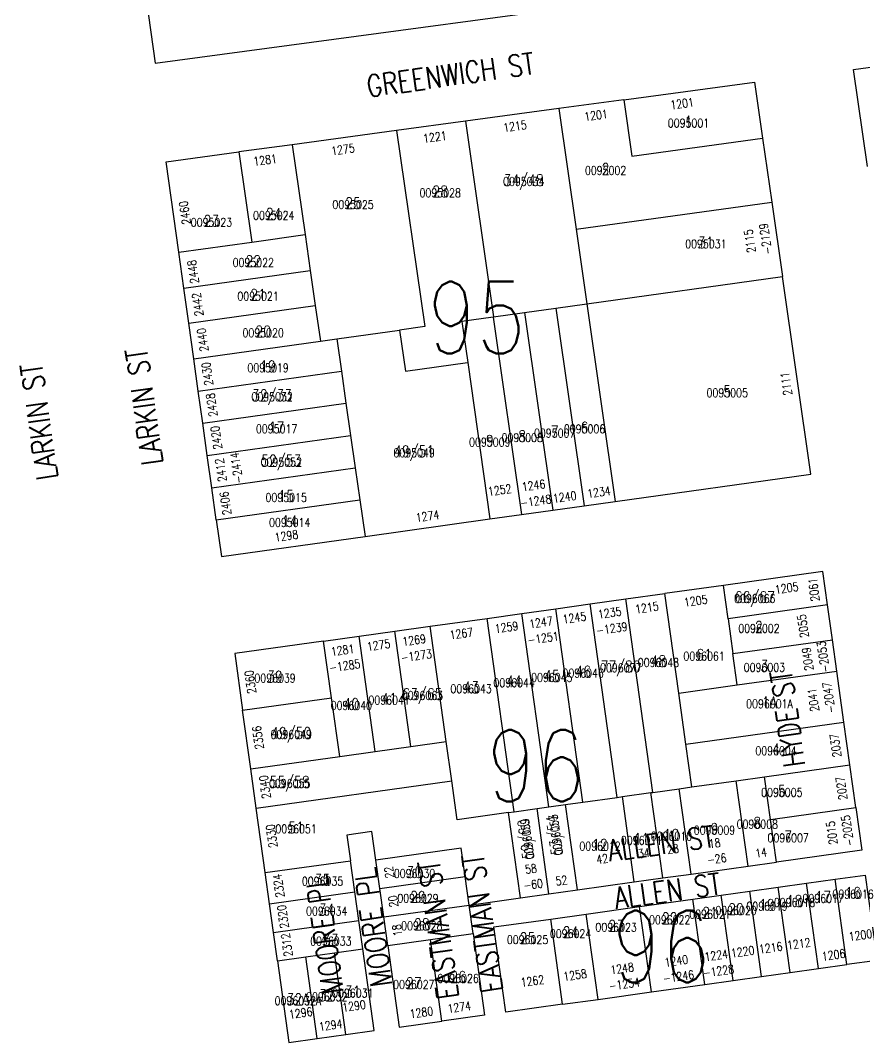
# Model space of a CAD drawing. Header units: feet. Extents: x 6006313 to 6012512, y 2119126 to 2122695.
# Drawn here: x 6006604 to 6007192, y 2119126 to 2119838 of the extents above; entities that cross this region are included whole.
import ezdxf
from ezdxf.enums import TextEntityAlignment as Align

# ---------------------------------------------------------------- set-up
doc = ezdxf.new("R2010")
doc.units = ezdxf.units.FT
doc.header["$LTSCALE"] = 100
doc.header["$MEASUREMENT"] = 0
for name, color, linetype in [('ADDRESS', 1, 'CONTINUOUS'), ('BLKLOT', 2, 'CONTINUOUS'), ('BLOCK_NUMBERS', 3, 'CONTINUOUS'), ('LOT_LINES', 4, 'CONTINUOUS'), ('LOT_NUMBERS', 7, 'CONTINUOUS'), ('ROW', 6, 'CONTINUOUS'), ('ST_NAME_IN_BLK', 7, 'CONTINUOUS'), ('ST_NAME_IN_ST', 6, 'CONTINUOUS')]:
    doc.layers.add(name, color=color, linetype=linetype)
doc.styles.add('ADDTXT', font='ROMANS.shx', dxfattribs={"width": 0.8, "height": 6})
doc.styles.add('BLKLOT', font='ROMANS.shx', dxfattribs={"width": 0.8, "height": 6})
doc.styles.add('BLOCK_NO', font='ROMANS.SHX', dxfattribs={"width": 0.8, "height": 50})
doc.styles.add('LOT_NO', font='ROMANS.shx', dxfattribs={"width": 0.8, "height": 8})
doc.styles.add('SI', font='ROMANS.shx', dxfattribs={"width": 0.8, "height": 15})

msp = doc.modelspace()

# ---------------------------------------------------------------- linework, layer by layer
at = {"layer": 'LOT_LINES'}
for p, q in [((6007097.03, 2119421.54), (6007093.78, 2119444.82)), ((6007166.35, 2119431.22), (6007097.03, 2119421.54)), ((6007097.03, 2119421.54), (6007100.41, 2119397.27))]:
    msp.add_line(p, q, dxfattribs=at)
for points in [[(6006979.25, 2119776.82), (6006991.31, 2119692.8)], [(6007024.34, 2119782.92), (6007029.98, 2119743.63), (6007121.1, 2119756.36)], [(6006914.09, 2119768), (6006933.65, 2119631.73)], [(6006866.15, 2119761.52), (6006885.74, 2119625.04), (6006868.28, 2119622.61)], [(6006793.44, 2119751.68), (6006802.41, 2119689.14)], [(6006756.28, 2119746.66), (6006765.27, 2119683.95)], [(6006991.31, 2119692.8), (6007127.49, 2119711.81)], [(6006991.31, 2119692.8), (6006998.77, 2119640.83)], [(6006714.44, 2119676.85), (6006765.27, 2119683.95)], [(6006765.27, 2119683.95), (6006802.41, 2119689.14)], [(6006802.41, 2119689.14), (6006805.99, 2119664.18)], [(6006717.93, 2119651.89), (6006805.99, 2119664.18)], [(6006805.99, 2119664.18), (6006809.52, 2119639.64)], [(6006998.77, 2119640.83), (6007134.95, 2119659.84)], [(6006721.37, 2119627.33), (6006809.52, 2119639.64)], [(6006809.52, 2119639.64), (6006813.07, 2119614.9)], [(6006933.65, 2119631.73), (6006955.19, 2119634.74)], [(6006955.19, 2119634.74), (6006976.98, 2119637.78)], [(6006955.19, 2119634.74), (6006974.93, 2119497.16)], [(6006976.98, 2119637.78), (6006998.77, 2119640.83)], [(6006976.98, 2119637.78), (6006996.72, 2119500.2)], [(6006998.77, 2119640.83), (6007018.51, 2119503.24)], [(6006933.4, 2119631.7), (6006911.61, 2119628.66), (6006915.73, 2119599.95)], [(6006933.4, 2119631.7), (6006933.65, 2119631.73)], [(6006933.4, 2119631.7), (6006953.14, 2119494.12)], [(6006824.46, 2119616.49), (6006868.28, 2119622.61)], [(6006868.28, 2119622.61), (6006872.4, 2119593.9), (6006915.48, 2119599.92), (6006915.73, 2119599.95)], [(6006724.83, 2119602.57), (6006813.07, 2119614.9)], [(6006813.07, 2119614.9), (6006824.46, 2119616.49)], [(6006824.46, 2119616.49), (6006827.67, 2119594.05)], [(6006915.73, 2119599.95), (6006931.1, 2119491.04)], [(6006727.97, 2119580.13), (6006827.67, 2119594.05)], [(6006827.67, 2119594.05), (6006830.89, 2119571.61)], [(6006731.11, 2119557.68), (6006830.89, 2119571.61)], [(6006830.89, 2119571.61), (6006834.11, 2119549.18)], [(6006734.26, 2119535.23), (6006834.11, 2119549.18)], [(6006834.11, 2119549.18), (6006837.33, 2119526.74)], [(6006737.4, 2119512.78), (6006837.33, 2119526.74)], [(6006837.33, 2119526.74), (6006840.55, 2119504.3)], [(6006740.54, 2119490.34), (6006840.55, 2119504.3)], [(6006840.55, 2119504.3), (6006844.2, 2119478.9)], [(6007044.54, 2119300.62), (6007025.81, 2119435.33)], [(6007062.69, 2119369.79), (6007053.04, 2119439.13)], [(6006995.89, 2119293.82), (6006977.15, 2119428.54)], [(6007019.78, 2119297.16), (6007001.05, 2119431.87)], [(6006947.98, 2119287.13), (6006929.24, 2119421.85)], [(6006972.25, 2119290.52), (6006953.51, 2119425.24)], [(6006900.79, 2119336.08), (6006889.63, 2119416.32)], [(6006851.27, 2119329.16), (6006840.11, 2119409.4)], [(6006876.03, 2119332.62), (6006864.87, 2119412.86)], [(6007100.41, 2119397.27), (6007169.74, 2119406.95)], [(6006820.83, 2119366.56), (6006815.35, 2119405.94)], [(6007103.45, 2119375.48), (6007100.41, 2119397.27)], [(6007103.45, 2119375.48), (6007172.77, 2119385.17)], [(6007062.69, 2119369.79), (6007103.45, 2119375.48)], [(6006758.93, 2119357.92), (6006820.83, 2119366.56)], [(6006826.51, 2119325.71), (6006820.83, 2119366.56)], [(6007067.65, 2119334.14), (6007062.69, 2119369.79)], [(6007067.65, 2119334.14), (6007177.74, 2119349.51)], [(6006876.03, 2119332.62), (6006900.79, 2119336.08)], [(6006904.59, 2119308.71), (6006900.79, 2119336.08)], [(6006826.51, 2119325.71), (6006851.27, 2119329.16)], [(6006851.27, 2119329.16), (6006876.03, 2119332.62)], [(6007071.78, 2119304.42), (6007067.65, 2119334.14)], [(6006764.61, 2119317.06), (6006826.51, 2119325.71)], [(6007122.46, 2119311.5), (6007181.89, 2119319.8)], [(6006768.42, 2119289.7), (6006904.59, 2119308.71)], [(6006944.19, 2119286.61), (6006908.37, 2119281.6), (6006904.59, 2119308.71)], [(6007071.78, 2119304.42), (6007102.66, 2119308.73)], [(6007102.66, 2119308.73), (6007122.46, 2119311.5)], [(6007110.94, 2119249.31), (6007102.66, 2119308.73)], [(6007126.61, 2119281.79), (6007122.46, 2119311.5)], [(6007023.42, 2119297.67), (6007043.23, 2119300.44)], [(6007043.23, 2119300.44), (6007044.54, 2119300.62)], [(6007051.52, 2119241.01), (6007043.23, 2119300.44)], [(6007044.54, 2119300.62), (6007063.04, 2119303.2)], [(6007063.04, 2119303.2), (6007071.78, 2119304.42)], [(6007071.32, 2119243.78), (6007063.04, 2119303.2)], [(6006983.81, 2119292.14), (6006995.89, 2119293.82)], [(6006995.89, 2119293.82), (6007019.78, 2119297.16)], [(6007019.78, 2119297.16), (6007023.42, 2119297.67)], [(6007031.71, 2119238.24), (6007023.42, 2119297.67)], [(6006944.19, 2119286.61), (6006947.98, 2119287.13)], [(6006952.48, 2119227.18), (6006944.19, 2119286.61)], [(6006947.98, 2119287.13), (6006964, 2119289.37)], [(6006964, 2119289.37), (6006972.25, 2119290.52)], [(6006972.28, 2119229.95), (6006964, 2119289.37)], [(6006972.25, 2119290.52), (6006983.81, 2119292.14)], [(6006992.09, 2119232.71), (6006983.81, 2119292.14)], [(6007126.61, 2119281.79), (6007186.03, 2119290.08)], [(6007130.75, 2119252.07), (6007126.61, 2119281.79)], [(6006913.88, 2119241.98), (6006911.12, 2119261.79), (6006851.7, 2119253.5)], [(6006774.67, 2119244.76), (6006834.09, 2119253.06)], [(6006854.45, 2119233.69), (6006913.88, 2119241.98)], [(6006916.63, 2119222.17), (6006913.88, 2119241.98)], [(6007160.05, 2119177.91), (6007151.78, 2119237.34)], [(6007179.86, 2119180.68), (6007171.59, 2119240.11)], [(6006777.7, 2119222.97), (6006837.12, 2119231.27)], [(6007100.63, 2119169.62), (6007092.36, 2119229.04)], [(6007120.43, 2119172.38), (6007112.17, 2119231.81)], [(6007140.24, 2119175.15), (6007131.98, 2119234.58)], [(6006857.21, 2119213.88), (6006916.63, 2119222.17)], [(6007043.68, 2119161.66), (6007035.41, 2119221.09)], [(6007080.82, 2119166.85), (6007072.55, 2119226.28)], [(6007006.54, 2119156.48), (6006998.27, 2119215.91)], [(6006780.45, 2119203.16), (6006839.88, 2119211.46)], [(6006981.78, 2119153.02), (6006973.51, 2119212.45)], [(6006889.68, 2119198.22), (6006919.39, 2119202.37)], [(6006859.96, 2119194.07), (6006889.68, 2119198.22)], [(6006897.6, 2119141.26), (6006889.68, 2119198.22)], [(6006783.21, 2119183.35), (6006803.02, 2119186.12)], [(6006803.02, 2119186.12), (6006822.82, 2119188.88)], [(6006810.94, 2119129.16), (6006803.02, 2119186.12)], [(6006822.82, 2119188.88), (6006842.63, 2119191.65)], [(6006830.75, 2119131.93), (6006822.82, 2119188.88)]]:
    msp.add_lwpolyline(points, dxfattribs=at)
at = {"layer": 'ROW'}
msp.add_lwpolyline([(6007066.91, 2120135.81), (6006659.94, 2120080.76), (6006698.05, 2119808.41), (6007105.96, 2119863.59)], close=True, dxfattribs=at)
for points in [[(6007194.16, 2119736.48), (6007184.46, 2119804.07), (6007283.54, 2119817.64)], [(6007024.34, 2119782.92), (6007115.52, 2119795.25), (6007121.1, 2119756.36)], [(6006979.25, 2119776.82), (6006914.09, 2119768)], [(6007024.34, 2119782.92), (6006979.25, 2119776.82)], [(6006914.09, 2119768), (6006866.15, 2119761.52)], [(6006866.15, 2119761.52), (6006793.44, 2119751.68)], [(6007121.1, 2119756.36), (6007127.49, 2119711.81)], [(6006793.44, 2119751.68), (6006756.28, 2119746.66)], [(6006714.44, 2119676.85), (6006705.63, 2119739.8), (6006756.28, 2119746.66)], [(6007127.49, 2119711.81), (6007134.95, 2119659.84)], [(6006717.93, 2119651.89), (6006714.44, 2119676.85)], [(6007018.51, 2119503.24), (6007154.69, 2119522.26), (6007134.95, 2119659.84)], [(6006721.37, 2119627.33), (6006717.93, 2119651.89)], [(6006724.83, 2119602.57), (6006721.37, 2119627.33)], [(6006727.97, 2119580.13), (6006724.83, 2119602.57)], [(6006731.11, 2119557.68), (6006727.97, 2119580.13)], [(6006734.26, 2119535.23), (6006731.11, 2119557.68)], [(6006737.4, 2119512.78), (6006734.26, 2119535.23)], [(6006740.54, 2119490.34), (6006737.4, 2119512.78)], [(6006974.93, 2119497.16), (6006996.72, 2119500.2)], [(6006996.72, 2119500.2), (6007018.51, 2119503.24)], [(6006931.1, 2119491.04), (6006953.14, 2119494.12)], [(6006953.14, 2119494.12), (6006974.93, 2119497.16)], [(6006740.54, 2119490.34), (6006744.09, 2119464.93), (6006844.2, 2119478.9)], [(6006844.2, 2119478.9), (6006931.1, 2119491.04)], [(6007166.35, 2119431.22), (6007163.11, 2119454.5), (6007093.78, 2119444.82)], [(6007093.78, 2119444.82), (6007053.04, 2119439.13)], [(6007001.05, 2119431.87), (6007025.81, 2119435.33)], [(6007025.81, 2119435.33), (6007053.04, 2119439.13)], [(6006953.51, 2119425.24), (6006977.15, 2119428.54)], [(6006977.15, 2119428.54), (6007001.05, 2119431.87)], [(6007169.74, 2119406.95), (6007166.35, 2119431.22)], [(6006889.63, 2119416.32), (6006929.24, 2119421.85)], [(6006929.24, 2119421.85), (6006953.51, 2119425.24)], [(6006864.87, 2119412.86), (6006889.63, 2119416.32)], [(6006815.35, 2119405.94), (6006840.11, 2119409.4)], [(6006840.11, 2119409.4), (6006864.87, 2119412.86)], [(6007172.77, 2119385.17), (6007169.74, 2119406.95)], [(6006815.35, 2119405.94), (6006753.45, 2119397.3), (6006758.93, 2119357.92)], [(6007177.74, 2119349.51), (6007172.77, 2119385.17)], [(6006764.61, 2119317.06), (6006758.93, 2119357.92)], [(6007181.89, 2119319.8), (6007177.74, 2119349.51)], [(6006768.42, 2119289.7), (6006764.61, 2119317.06)], [(6007186.03, 2119290.08), (6007181.89, 2119319.8)], [(6006774.67, 2119244.76), (6006768.42, 2119289.7)], [(6007186.03, 2119290.08), (6007190.17, 2119260.37), (6007130.75, 2119252.07)], [(6006851.7, 2119253.5), (6006848.94, 2119273.3), (6006831.61, 2119270.88), (6006834.09, 2119253.06)], [(6006837.12, 2119231.27), (6006834.09, 2119253.06)], [(6006854.45, 2119233.69), (6006851.7, 2119253.5)], [(6007110.94, 2119249.31), (6007130.75, 2119252.07)], [(6006777.7, 2119222.97), (6006774.67, 2119244.76)], [(6007051.52, 2119241.01), (6007071.32, 2119243.78)], [(6007071.32, 2119243.78), (6007110.94, 2119249.31)], [(6007171.59, 2119240.11), (6007192.59, 2119243.04), (6007200.87, 2119183.61), (6007179.86, 2119180.68)], [(6006992.09, 2119232.71), (6007031.71, 2119238.24)], [(6007031.71, 2119238.24), (6007051.52, 2119241.01)], [(6007131.98, 2119234.58), (6007151.78, 2119237.34)], [(6007151.78, 2119237.34), (6007171.59, 2119240.11)], [(6006839.88, 2119211.46), (6006837.12, 2119231.27)], [(6006857.21, 2119213.88), (6006854.45, 2119233.69)], [(6006952.48, 2119227.18), (6006972.28, 2119229.95)], [(6006972.28, 2119229.95), (6006992.09, 2119232.71)], [(6007072.55, 2119226.28), (6007092.36, 2119229.04)], [(6007092.36, 2119229.04), (6007112.17, 2119231.81)], [(6007112.17, 2119231.81), (6007131.98, 2119234.58)], [(6006780.45, 2119203.16), (6006777.7, 2119222.97)], [(6006916.63, 2119222.17), (6006952.48, 2119227.18)], [(6006919.39, 2119202.37), (6006916.63, 2119222.17)], [(6006998.27, 2119215.91), (6007035.41, 2119221.09)], [(6007035.41, 2119221.09), (6007072.55, 2119226.28)], [(6006973.51, 2119212.45), (6006998.27, 2119215.91)], [(6006842.63, 2119191.65), (6006839.88, 2119211.46)], [(6006859.96, 2119194.07), (6006857.21, 2119213.88)], [(6006981.78, 2119153.02), (6006942.16, 2119147.49), (6006933.9, 2119206.92), (6006973.51, 2119212.45)], [(6006783.21, 2119183.35), (6006780.45, 2119203.16)], [(6006919.39, 2119202.37), (6006927.31, 2119145.41), (6006897.6, 2119141.26)], [(6006859.96, 2119194.07), (6006867.89, 2119137.12), (6006897.6, 2119141.26)], [(6006830.75, 2119131.93), (6006850.55, 2119134.7), (6006842.63, 2119191.65)], [(6006783.21, 2119183.35), (6006791.13, 2119126.4), (6006810.94, 2119129.16)], [(6007160.05, 2119177.91), (6007179.86, 2119180.68)], [(6007100.63, 2119169.62), (6007120.43, 2119172.38)], [(6007120.43, 2119172.38), (6007140.24, 2119175.15)], [(6007140.24, 2119175.15), (6007160.05, 2119177.91)], [(6007043.68, 2119161.66), (6007080.82, 2119166.85)], [(6007080.82, 2119166.85), (6007100.63, 2119169.62)], [(6007006.54, 2119156.48), (6007043.68, 2119161.66)], [(6006981.78, 2119153.02), (6007006.54, 2119156.48)], [(6006810.94, 2119129.16), (6006830.75, 2119131.93)]]:
    msp.add_lwpolyline(points, dxfattribs=at)

# ---------------------------------------------------------------- texts
at = {"layer": 'ADDRESS', "style": 'ADDTXT', "width": 0.8}
for s, rotation, p in [('1201', 7.70364, (6007065.42, 2119777.37)), ('1201', 7.70364, (6007005.45, 2119769.26)), ('1215', 7.70364, (6006949, 2119761.63)), ('1221', 7.70364, (6006893.22, 2119754.08)), ('1275', 7.70364, (6006829.18, 2119745.42)), ('1281', 7.70364, (6006774.96, 2119738.08)), ('2460', 97.96605, (6006721.64, 2119704.72)), ('2115', 98.16504, (6007115.17, 2119685.01)), ('-2129', 98.16504, (6007126.06, 2119686.58)), ('2448', 97.96605, (6006727.4, 2119663.59)), ('2442', 97.96605, (6006730.58, 2119640.87)), ('2440', 97.96605, (6006734.03, 2119616.2)), ('2430', 97.96605, (6006737.35, 2119592.5)), ('2111', 98.16504, (6007140.53, 2119585.7)), ('2428', 97.96605, (6006740.38, 2119570.85)), ('2420', 97.96605, (6006743.57, 2119548.05)), ('-2414', 97.96605, (6006757.61, 2119527.06)), ('2412', 97.96605, (6006746.72, 2119525.53)), ('1252', 7.94941, (6006938.41, 2119508.22)), ('1246', 7.94941, (6006962, 2119511.51)), ('1234', 7.94941, (6007007.5, 2119506.76)), ('2406', 97.96605, (6006749.96, 2119502.38)), ('-1248', 7.94941, (6006963.52, 2119500.62)), ('1240', 7.94941, (6006983.67, 2119503.43)), ('1274', 7.94941, (6006888.1, 2119490.08)), ('1298', 7.94941, (6006789.82, 2119476.36)), ('1205', 7.94941, (6007138.31, 2119439.94)), ('2061', 96.80251, (6007159.78, 2119442.17)), ('1205', 7.94941, (6007074.93, 2119431.08)), ('1235', 7.94941, (6007015.01, 2119422.72)), ('1215', 7.94941, (6007040.94, 2119426.34)), ('1247', 7.94941, (6006967.1, 2119416.03)), ('1245', 7.94941, (6006990.43, 2119419.29)), ('2055', 97.93586, (6007152.2, 2119416.88)), ('1267', 7.94941, (6006911.68, 2119408.29)), ('1259', 7.94941, (6006943.15, 2119412.68)), ('-1239', 7.94941, (6007016.53, 2119411.82)), ('1275', 7.94941, (6006854.01, 2119400.23)), ('1269', 7.94941, (6006878.77, 2119403.69)), ('-1251', 7.94941, (6006968.62, 2119405.13)), ('1281', 7.94941, (6006828.95, 2119396.73)), ('-1273', 7.94941, (6006880.29, 2119392.8)), ('2049', 97.93586, (6007155.4, 2119393.94)), ('-2053', 97.93586, (6007166.29, 2119395.46)), ('-1285', 7.94941, (6006830.47, 2119385.84)), ('2360', 97.91888, (6006767.26, 2119377.86)), ('2041', 97.93586, (6007159.36, 2119365.49)), ('-2047', 97.93586, (6007170.26, 2119367.01)), ('2356', 97.91888, (6006772.64, 2119339.14)), ('2037', 97.93586, (6007174.9, 2119333.7)), ('2340', 97.91888, (6006777.42, 2119304.79)), ('2027', 97.93586, (6007179.05, 2119303.93)), ('2015', 97.93586, (6007172.28, 2119272.81)), ('-2025', 97.93586, (6007183.18, 2119274.33)), ('2330', 97.91888, (6006782.18, 2119270.6)), ('28', 7.94941, (6007059.02, 2119258.21)), ('18', 7.94941, (6007088.1, 2119262.27)), ('42', 7.94941, (6007009.79, 2119251.34)), ('34', 7.94941, (6007038.78, 2119255.39)), ('-26', 7.94941, (6007089.62, 2119251.38)), ('14', 7.94941, (6007120.47, 2119255.69)), ('58', 7.94941, (6006960.17, 2119244.41)), ('2324', 97.91888, (6006787, 2119235.96)), ('22', 97.91888, (6006863.94, 2119245.33)), ('52', 7.94941, (6006981.42, 2119236.27)), ('-60', 7.94941, (6006961.69, 2119233.52)), ('20', 97.91888, (6006866.74, 2119225.18)), ('2320', 97.91888, (6006789.98, 2119214.49)), ('18', 97.91888, (6006869.54, 2119205.04)), ('2312', 97.91888, (6006792.71, 2119194.85)), ('1200', 7.94941, (6007189.66, 2119198.2)), ('1220', 7.94941, (6007107.64, 2119186.75)), ('1216', 7.94941, (6007127.17, 2119189.48)), ('1212', 7.94941, (6007146.71, 2119192.21)), ('1240', 7.94941, (6007061.41, 2119180.3)), ('1224', 7.94941, (6007089.25, 2119184.18)), ('1206', 7.94941, (6007170.94, 2119184.48)), ('1248', 7.94941, (6007023.67, 2119175.02)), ('-1228', 7.94941, (6007090.77, 2119173.29)), ('1262', 7.94941, (6006961.18, 2119166.3)), ('1258', 7.94941, (6006990.88, 2119170.45)), ('-1254', 7.94941, (6007025.19, 2119164.13)), ('-1246', 7.94941, (6007062.93, 2119169.4)), ('1296', 7.94941, (6006799.78, 2119144.01)), ('1290', 7.94941, (6006836.9, 2119148.94)), ('1280', 7.94941, (6006883.86, 2119144.39)), ('1274', 7.94941, (6006910.2, 2119148.07)), ('1294', 7.94941, (6006820.66, 2119135.57))]:
    msp.add_text(s, height=6, rotation=rotation, dxfattribs=at).set_placement(p, align=Align.CENTER)
at = {"layer": 'BLKLOT', "style": 'BLKLOT', "width": 0.8}
for s, p in [('0095001', (6007069.48, 2119763.8)), ('0095002', (6007011.75, 2119730.76)), ('0095034', (6006954.75, 2119723.05)), ('0095028', (6006896.54, 2119715.17)), ('0095025', (6006835.82, 2119706.96)), ('0095024', (6006780.56, 2119699.49)), ('0095023', (6006737.19, 2119694.65)), ('0095031', (6007081.6, 2119679.57)), ('0095022', (6006766.35, 2119666.64)), ('0095021', (6006769.64, 2119643.17)), ('0095020', (6006773.21, 2119617.67)), ('0095019', (6006776.62, 2119593.31)), ('0095032', (6006779.44, 2119573.16)), ('0095005', (6007096.47, 2119575.92)), ('0095017', (6006782.56, 2119550.81)), ('0095006', (6006997.08, 2119550.74)), ('0095008', (6006953.67, 2119544.67)), ('0095007', (6006976.26, 2119547.83)), ('0095009', (6006931.07, 2119541.52)), ('0095049', (6006878.38, 2119534.16)), ('0095052', (6006785.81, 2119527.63)), ('0095015', (6006789.25, 2119503.03)), ('0095014', (6006791.69, 2119485.56)), ('0096066', (6007115.68, 2119432.61)), ('0096002', (6007118.57, 2119411.83)), ('0096048', (6007048.54, 2119388.02)), ('0096061', (6007080.32, 2119392.46)), ('0096046', (6006996.11, 2119380.7)), ('0096077', (6007022.26, 2119384.35)), ('0096003', (6007122.36, 2119384.7)), ('0096039', (6006781.48, 2119377.21)), ('0096044', (6006947.99, 2119373.98)), ('0096045', (6006974.27, 2119377.65)), ('0096063', (6006884.16, 2119365.07)), ('0096043', (6006918.03, 2119369.8)), ('0096040', (6006834.63, 2119358.15)), ('0096041', (6006860.91, 2119361.82)), ('0096001A', (6007125.9, 2119359.31)), ('0096049', (6006792.76, 2119338.03)), ('0096004', (6007130.46, 2119326.58)), ('0096055', (6006791.68, 2119303.88)), ('0096005', (6007134.49, 2119297.65)), ('0096051', (6006796.1, 2119272.16)), ('0096008', (6007117.42, 2119275.46)), ('0096010', (6007057.62, 2119267.11)), ('0096009', (6007087.58, 2119271.29)), ('0096007', (6007138.91, 2119265.93)), ('0096012', (6007007.86, 2119260.16)), ('0096011', (6007036.8, 2119264.2)), ('0096030', (6006878.66, 2119241.1)), ('0096035', (6006814.57, 2119235.71)), ('0096029', (6006881.06, 2119223.85)), ('0096017', (6007163.29, 2119223.8)), ('0096016', (6007184.11, 2119226.71)), ('0096020', (6007102.6, 2119215.33)), ('0096019', (6007124.19, 2119218.34)), ('0096018', (6007143.36, 2119221.02)), ('0096034', (6006817.46, 2119214.9)), ('0096022', (6007056.39, 2119208.88)), ('0096021', (6007084.45, 2119212.79)), ('0096028', (6006883.73, 2119204.69)), ('0096023', (6007019.07, 2119203.66)), ('0096033', (6006820.37, 2119193.97)), ('0096025', (6006957.38, 2119195.05)), ('0096024', (6006987.34, 2119199.23)), ('0096026', (6006909.01, 2119168.1)), ('0096027', (6006878.16, 2119163.79)), ('0096032A', (6006797.42, 2119152.52)), ('0096032', (6006817.48, 2119155.32)), ('0096031', (6006835.63, 2119157.85))]:
    msp.add_text(s, height=6, dxfattribs=at).set_placement(p, align=Align.CENTER)
for s, p in [('0096059', (6006960.09, 2119268.63)), ('0096053', (6006980.04, 2119271.42))]:
    msp.add_text(s, height=6, rotation=97.94941, dxfattribs=at).set_placement(p, align=Align.CENTER)
at = {"layer": 'BLOCK_NUMBERS', "style": 'BLOCK_NO', "width": 0.8}
for s, p in [('95', (6006921.88, 2119606.35)), ('96', (6006963.29, 2119294.28)), ('96', (6007050.62, 2119168.29))]:
    msp.add_text(s, height=50, dxfattribs=at).set_placement(p, align=Align.CENTER)
at = {"layer": 'LOT_NUMBERS', "style": 'LOT_NO', "width": 0.8}
for s, p in [('1', (6007069.48, 2119763.8)), ('2', (6007011.75, 2119730.76)), ('34/48', (6006954.75, 2119723.05)), ('28', (6006896.54, 2119715.17)), ('25', (6006835.82, 2119706.96)), ('24', (6006780.56, 2119699.49)), ('23', (6006737.19, 2119694.65)), ('31', (6007081.6, 2119679.57)), ('22', (6006766.35, 2119666.64)), ('21', (6006769.64, 2119643.17)), ('20', (6006773.21, 2119617.67)), ('19', (6006776.62, 2119593.31)), ('32/33', (6006779.44, 2119573.16)), ('5', (6007096.47, 2119575.92)), ('17', (6006782.56, 2119550.81)), ('7', (6006976.26, 2119547.83)), ('6', (6006997.08, 2119550.74)), ('9', (6006931.07, 2119541.52)), ('8', (6006953.67, 2119544.67)), ('49/51', (6006878.38, 2119534.16)), ('52/53', (6006785.81, 2119527.63)), ('15', (6006789.25, 2119503.03)), ('14', (6006791.69, 2119485.56)), ('66/67', (6007115.68, 2119432.61)), ('2', (6007118.57, 2119411.83)), ('61', (6007080.32, 2119392.46)), ('77/80', (6007022.26, 2119384.35)), ('48', (6007048.54, 2119388.02)), ('3', (6007122.36, 2119384.7)), ('39', (6006781.48, 2119377.21)), ('45', (6006974.27, 2119377.65)), ('46', (6006996.11, 2119380.7)), ('43', (6006918.03, 2119369.8)), ('44', (6006947.99, 2119373.98)), ('63/65', (6006884.16, 2119365.07)), ('40', (6006834.63, 2119358.15)), ('41', (6006860.91, 2119361.82)), ('1A', (6007125.9, 2119359.31)), ('49/50', (6006792.76, 2119338.03)), ('4', (6007130.46, 2119326.58)), ('55/58', (6006791.68, 2119303.88)), ('5', (6007134.49, 2119297.65)), ('51', (6006796.1, 2119272.16)), ('9', (6007087.58, 2119271.29)), ('8', (6007117.42, 2119275.46)), ('11', (6007036.8, 2119264.2)), ('10', (6007057.62, 2119267.11)), ('7', (6007138.91, 2119265.93)), ('12', (6007007.86, 2119260.16)), ('35', (6006814.57, 2119235.71)), ('30', (6006878.66, 2119241.1)), ('29', (6006881.06, 2119223.85)), ('18', (6007143.36, 2119221.02)), ('17', (6007163.29, 2119223.8)), ('16', (6007184.11, 2119226.71)), ('34', (6006817.46, 2119214.9)), ('20', (6007102.6, 2119215.33)), ('19', (6007124.19, 2119218.34)), ('22', (6007056.39, 2119208.88)), ('21', (6007084.45, 2119212.79)), ('28', (6006883.73, 2119204.69)), ('24', (6006987.34, 2119199.23)), ('23', (6007019.07, 2119203.66)), ('33', (6006820.37, 2119193.97)), ('25', (6006957.38, 2119195.05)), ('27', (6006878.16, 2119163.79)), ('26', (6006909.01, 2119168.1)), ('31', (6006835.63, 2119157.85)), ('32A', (6006797.42, 2119152.52)), ('32', (6006817.48, 2119155.32))]:
    msp.add_text(s, height=8, dxfattribs=at).set_placement(p, align=Align.CENTER)
for s, p in [('59/60', (6006960.09, 2119268.63)), ('53/54', (6006980.04, 2119271.42))]:
    msp.add_text(s, height=8, rotation=97.94941, dxfattribs=at).set_placement(p, align=Align.CENTER)
at = {"layer": 'ST_NAME_IN_BLK', "style": 'SI', "width": 0.8}
for s, rotation, p in [('LARKIN ST', 98.05308, (6006624.64, 2119559.9)), ('HYDE ST', 98.05308, (6007145.99, 2119352.98)), ('ALLEN ST', 7.94941, (6007051.29, 2119257.72)), ('EASTMAN ST', 98.05308, (6006902.74, 2119206.05)), ('MOORE PL', 98.05308, (6006823.44, 2119202.58))]:
    msp.add_text(s, height=15, rotation=rotation, dxfattribs=at).set_placement(p, align=Align.CENTER)
at = {"layer": 'ST_NAME_IN_ST', "style": 'SI', "width": 0.8}
for s, rotation, p in [('GREENWICH ST', 8.01211, (6006904.75, 2119793.04)), ('LARKIN ST', 98.05308, (6006697.91, 2119570.27)), ('EASTMAN ST', 98.05308, (6006933.44, 2119210.48)), ('MOORE PL', 98.05308, (6006857.29, 2119207.74)), ('ALLEN ST', 7.94941, (6007055.84, 2119224.73))]:
    msp.add_text(s, height=15, rotation=rotation, dxfattribs=at).set_placement(p, align=Align.CENTER)

doc.saveas('drawing.dxf')
